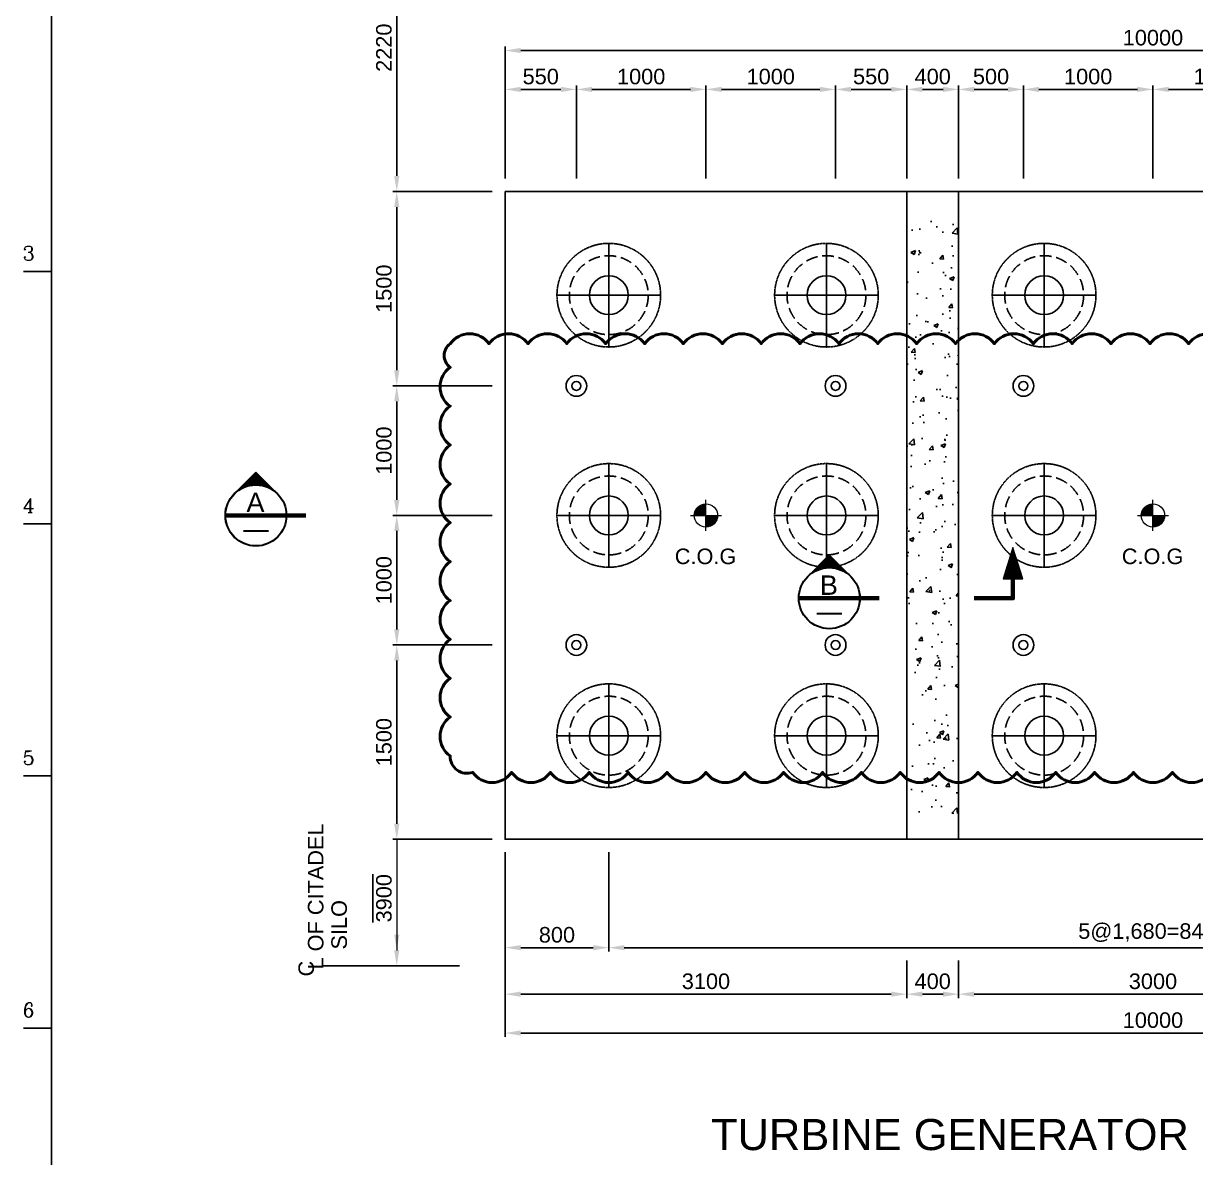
# Model space of a CAD drawing. Header units: millimetres. Extents: x 2448621 to 2484291, y -423869 to -398639.
# Drawn here: x 2449152 to 2458198, y -411846 to -403093 of the extents above; entities that cross this region are included whole.
import ezdxf
from ezdxf.enums import TextEntityAlignment as Align

# ---------------------------------------------------------------- set-up
doc = ezdxf.new("R2010")
doc.units = ezdxf.units.MM
doc.header["$LTSCALE"] = 30
for name, pattern in [('CEN', [62, 60, -1, 0, -1]), ('CENTER', [2, 1.25, -0.25, 0.25, -0.25]), ('HIDDEN', [0.375, 0.25, -0.125]), ('HIDDEN1', [4.25, 3, -1.25])]:
    doc.linetypes.add(name, pattern=pattern)
doc.layers.get('Defpoints').update_dxf_attribs({"color": 140})
for name, color, linetype in [('1', 7, 'Continuous'), ('1CEN', 1, 'CEN'), ('C_BLOCK', 7, 'Continuous'), ('C_CONC', 3, 'Continuous'), ('C_TEXT_01', 2, 'Continuous'), ('CS-RBAR-MINR', 6, 'Continuous'), ('DIM-SCALE', 7, 'Continuous'), ('PILE', 7, 'HIDDEN1'), ('TAN-TIT', 30, 'Continuous'), ('TITLE', 7, 'Continuous')]:
    doc.layers.add(name, color=color, linetype=linetype)
for name, color, linetype, lineweight in [('C_DIM', 7, 'Continuous', 0), ('C_REV', 4, 'Continuous', 50), ('SYM-007', 250, 'Continuous', 9)]:
    doc.layers.add(name, color=color, linetype=linetype, lineweight=lineweight)
doc.styles.add('Arial', font='arial.ttf')
doc.styles.add('COM', font='COMPLEX', dxfattribs={"height": 5})
doc.dimstyles.new('일반도면_0030', dxfattribs={"dimtxt": 120, "dimasz": 120, "dimexe": 30, "dimexo": 100, "dimgap": 37.5, "dimtad": 1, "dimdec": 0, "dimzin": 0, "dimdsep": 46, "dimtxsty": 'Arial', "dimcen": -150, "dimclrd": 7, "dimclre": 7, "dimclrt": 2, "dimadec": 8, "dimazin": 0, "dimtfac": 1, "dimtdec": 0, "dimtix": 1, "dimtmove": 2, "dimatfit": 3, "dimfxl": 1, "dimtolj": 1, "dimtzin": 0, "dimarcsym": 0})

# ---------------------------------------------------------------- blocks, each defined once
blk = doc.blocks.new('BORDER')
at = {"layer": 'TAN-TIT'}
for p, q in [((4977, 164680), (4977, 3520)), ((4977, 125744), (3534, 125744)), ((4977, 112766), (3534, 112766)), ((4977, 99787), (3534, 99787)), ((4977, 86808), (3534, 86808))]:
    blk.add_line(p, q, dxfattribs=at)
at = {"layer": 'TAN-TIT', "style": 'COM'}
for s, p in [('3', (4111, 126321)), ('4', (4111, 113342)), ('5', (4111, 100364)), ('6', (4111, 87385))]:
    blk.add_text(s, height=721, dxfattribs=at).set_placement(p, align=Align.RIGHT)
blk = doc.blocks.new('*D13')
at = {"layer": 'Defpoints', "color": 0}
for p in [(2452869.1, -409690.2), (2455969.1, -410226.6), (2455969.1, -410585.3)]:
    blk.add_point(p, dxfattribs=at)
at = {"layer": 'DIM-SCALE', "color": 7, "lineweight": -2}
for p, q in [((2452869.1, -409790.2), (2452869.1, -410615.3)), ((2455969.1, -410326.6), (2455969.1, -410615.3)), ((2452989.1, -410585.3), (2455849.1, -410585.3))]:
    blk.add_line(p, q, dxfattribs=at)
at = {"layer": 'DIM-SCALE', "color": 7}
for points in [[(2452989.1, -410565.3), (2452989.1, -410605.3), (2452869.1, -410585.3)], [(2455849.1, -410565.3), (2455849.1, -410605.3), (2455969.1, -410585.3)]]:
    blk.add_solid(points, dxfattribs=at)
at = {"layer": 'DIM-SCALE', "color": 2, "insert": (2454419.1, -410486.5), "char_height": 120, "attachment_point": 5, "style": 'Arial'}
blk.add_mtext('\\A1;3100', dxfattribs=at)
blk = doc.blocks.new('*D14')
at = {"layer": 'Defpoints', "color": 0}
for p in [(2455969.1, -410226.6), (2456369.1, -410226.6), (2456369.1, -410585.3)]:
    blk.add_point(p, dxfattribs=at)
at = {"layer": 'DIM-SCALE', "color": 7, "lineweight": -2}
for p, q in [((2455969.1, -410326.6), (2455969.1, -410615.3)), ((2456369.1, -410326.6), (2456369.1, -410615.3)), ((2456089.1, -410585.3), (2456249.1, -410585.3))]:
    blk.add_line(p, q, dxfattribs=at)
at = {"layer": 'DIM-SCALE', "color": 7}
for points in [[(2456089.1, -410565.3), (2456089.1, -410605.3), (2455969.1, -410585.3)], [(2456249.1, -410565.3), (2456249.1, -410605.3), (2456369.1, -410585.3)]]:
    blk.add_solid(points, dxfattribs=at)
at = {"layer": 'DIM-SCALE', "color": 2, "insert": (2456169.1, -410486.5), "char_height": 120, "attachment_point": 5, "style": 'Arial'}
blk.add_mtext('\\A1;400', dxfattribs=at)
blk = doc.blocks.new('*D15')
at = {"layer": 'Defpoints', "color": 0}
for p in [(2456369.1, -410226.6), (2459369.1, -410226.6), (2459369.1, -410585.3)]:
    blk.add_point(p, dxfattribs=at)
at = {"layer": 'DIM-SCALE', "color": 7, "lineweight": -2}
for p, q in [((2456369.1, -410326.6), (2456369.1, -410615.3)), ((2459369.1, -410326.6), (2459369.1, -410615.3)), ((2456489.1, -410585.3), (2459249.1, -410585.3))]:
    blk.add_line(p, q, dxfattribs=at)
at = {"layer": 'DIM-SCALE', "color": 7}
for points in [[(2456489.1, -410565.3), (2456489.1, -410605.3), (2456369.1, -410585.3)], [(2459249.1, -410565.3), (2459249.1, -410605.3), (2459369.1, -410585.3)]]:
    blk.add_solid(points, dxfattribs=at)
at = {"layer": 'DIM-SCALE', "color": 2, "insert": (2457869.1, -410486.5), "char_height": 120, "attachment_point": 5, "style": 'Arial'}
blk.add_mtext('\\A1;3000', dxfattribs=at)
blk = doc.blocks.new('*D18')
at = {"layer": 'Defpoints', "color": 0}
for p in [(2452869.1, -409690.2), (2462869.1, -409690.2), (2462869.1, -410885.3)]:
    blk.add_point(p, dxfattribs=at)
at = {"layer": 'DIM-SCALE', "color": 7, "lineweight": -2}
for p, q in [((2452869.1, -409790.2), (2452869.1, -410915.3)), ((2462869.1, -409790.2), (2462869.1, -410915.3)), ((2452989.1, -410885.3), (2462749.1, -410885.3))]:
    blk.add_line(p, q, dxfattribs=at)
at = {"layer": 'DIM-SCALE', "color": 7}
for points in [[(2452989.1, -410865.3), (2452989.1, -410905.3), (2452869.1, -410885.3)], [(2462749.1, -410865.3), (2462749.1, -410905.3), (2462869.1, -410885.3)]]:
    blk.add_solid(points, dxfattribs=at)
at = {"layer": 'DIM-SCALE', "color": 2, "insert": (2457869.1, -410786.5), "char_height": 120, "attachment_point": 5, "style": 'Arial'}
blk.add_mtext('\\A1;10000', dxfattribs=at)
blk = doc.blocks.new('MS')
at = {"layer": 'C_BLOCK', "color": 1, "linetype": 'Continuous', "lineweight": 13}
for p, q in [((-8.67, 3.56), (-7, 8.89)), ((-8.58, 3.62), (-7, 8.68)), ((-8.5, 3.69), (-7, 8.47)), ((-7, 8.89), (-5.33, 3.56)), ((-7, 8.68), (-5.42, 3.62)), ((-7, 8.47), (-5.5, 3.69)), ((-8.41, 3.75), (-7, 8.26)), ((-8.33, 3.81), (-7, 8.06)), ((-8.24, 3.87), (-7, 7.85)), ((-8.16, 3.94), (-7, 7.64)), ((-8.07, 4), (-7, 7.43)), ((-7.99, 4.06), (-7, 7.22)), ((-7.9, 4.12), (-7, 7.01)), ((-7.82, 4.19), (-7, 6.8)), ((-7.73, 4.25), (-7, 6.59)), ((-7.65, 4.31), (-7, 6.39)), ((-7, 8.26), (-5.59, 3.75)), ((-7, 8.06), (-5.67, 3.81)), ((-7, 7.85), (-5.76, 3.87)), ((-7, 7.64), (-5.84, 3.94)), ((-7, 7.43), (-5.93, 4)), ((-7, 7.22), (-6.01, 4.06)), ((-7, 7.01), (-6.1, 4.12)), ((-7, 6.8), (-6.18, 4.19)), ((-7, 6.59), (-6.27, 4.25)), ((-7, 6.39), (-6.35, 4.31)), ((-6.27, 4.25), (-7.73, 4.25)), ((-6.35, 4.31), (-7.65, 4.31)), ((-7.56, 4.37), (-7, 6.18)), ((-6.44, 4.37), (-7.56, 4.37)), ((-7.48, 4.43), (-7, 5.97)), ((-6.52, 4.43), (-7.48, 4.43)), ((-7.39, 4.5), (-7, 5.76)), ((-6.61, 4.5), (-7.39, 4.5)), ((-7.31, 4.56), (-7, 5.55)), ((-6.69, 4.56), (-7.31, 4.56)), ((-7.22, 4.62), (-7, 5.34)), ((-6.78, 4.62), (-7.22, 4.62)), ((-7.14, 4.68), (-7, 5.13)), ((-6.86, 4.68), (-7.14, 4.68)), ((-7.06, 4.75), (-7, 4.92)), ((-6.94, 4.75), (-7.06, 4.75)), ((-7, 6.18), (-6.44, 4.37)), ((-7, 5.97), (-6.52, 4.43)), ((-7, 5.76), (-6.61, 4.5)), ((-7, 5.55), (-6.69, 4.56)), ((-7, 5.34), (-6.78, 4.62)), ((-7, 5.13), (-6.86, 4.68)), ((-7, 4.92), (-6.94, 4.75)), ((-5.33, 3.56), (-8.67, 3.56)), ((-5.42, 3.62), (-8.58, 3.62)), ((-5.5, 3.69), (-8.5, 3.69)), ((-5.59, 3.75), (-8.41, 3.75)), ((-5.67, 3.81), (-8.33, 3.81)), ((-5.76, 3.87), (-8.24, 3.87)), ((-5.84, 3.94), (-8.16, 3.94)), ((-5.93, 4), (-8.07, 4)), ((-6.01, 4.06), (-7.99, 4.06)), ((-6.1, 4.12), (-7.9, 4.12)), ((-6.18, 4.19), (-7.82, 4.19))]:
    blk.add_line(p, q, dxfattribs=at)
at = {"layer": 'C_BLOCK', "color": 3, "linetype": 'Continuous', "lineweight": 70, "flags": 128}
blk.add_lwpolyline([(-7, 3.5), (-7, 0), (0, 0)], dxfattribs=at)
at = {"layer": 'C_BLOCK', "color": 1, "linetype": 'Continuous', "lineweight": 13}
blk.add_3dface([(-8.75, 3.5), (-7, 9.1), (-5.25, 3.5)], dxfattribs=at)
blk = doc.blocks.new('*D20')
at = {"layer": 'Defpoints', "color": 0}
for p in [(2452869.1, -409390.2), (2453669.1, -409390.2), (2453669.1, -410226.6)]:
    blk.add_point(p, dxfattribs=at)
at = {"layer": 'DIM-SCALE', "color": 7, "lineweight": -2}
for p, q in [((2452869.1, -409490.2), (2452869.1, -410256.6)), ((2453669.1, -409490.2), (2453669.1, -410256.6)), ((2452989.1, -410226.6), (2453549.1, -410226.6))]:
    blk.add_line(p, q, dxfattribs=at)
at = {"layer": 'DIM-SCALE', "color": 7}
for points in [[(2452989.1, -410206.6), (2452989.1, -410246.6), (2452869.1, -410226.6)], [(2453549.1, -410206.6), (2453549.1, -410246.6), (2453669.1, -410226.6)]]:
    blk.add_solid(points, dxfattribs=at)
at = {"layer": 'DIM-SCALE', "color": 2, "insert": (2453269.1, -410127.8), "char_height": 120, "attachment_point": 5, "style": 'Arial'}
blk.add_mtext('\\A1;800', dxfattribs=at)
blk = doc.blocks.new('*D21')
at = {"layer": 'Defpoints', "color": 0}
for p in [(2453669.1, -409390.2), (2462069.1, -409390.2), (2462069.1, -410226.6)]:
    blk.add_point(p, dxfattribs=at)
at = {"layer": 'DIM-SCALE', "color": 7, "lineweight": -2}
for p, q in [((2453669.1, -409490.2), (2453669.1, -410256.6)), ((2462069.1, -409490.2), (2462069.1, -410256.6)), ((2453789.1, -410226.6), (2461949.1, -410226.6))]:
    blk.add_line(p, q, dxfattribs=at)
at = {"layer": 'DIM-SCALE', "color": 7}
for points in [[(2453789.1, -410206.6), (2453789.1, -410246.6), (2453669.1, -410226.6)], [(2461949.1, -410206.6), (2461949.1, -410246.6), (2462069.1, -410226.6)]]:
    blk.add_solid(points, dxfattribs=at)
at = {"layer": 'DIM-SCALE', "color": 2, "insert": (2457869.1, -410110.3), "char_height": 120, "attachment_point": 5, "style": 'Arial'}
blk.add_mtext('\\A1;5@1,680=8400', dxfattribs=at)
blk = doc.blocks.new('ST_609')
at = {"layer": '1CEN', "color": 8}
for p, q in [((2417472.1, -404072.2), (2417472.1, -403263.2)), ((2417876.6, -403667.7), (2417067.6, -403667.7))]:
    blk.add_line(p, q, dxfattribs=at)
at = {"layer": 'PILE', "color": 8}
blk.add_circle((2417472.1, -403667.7), 304.5, dxfattribs=at)
blk = doc.blocks.new('*D23')
at = {"layer": 'Defpoints', "color": 0}
for p in [(2452032.7, -402170.2), (2452869.1, -402170.2), (2452869.1, -404390.2)]:
    blk.add_point(p, dxfattribs=at)
at = {"layer": 'DIM-SCALE', "color": 7, "lineweight": -2}
for p, q in [((2452769.1, -402170.2), (2452002.7, -402170.2)), ((2452032.7, -404270.2), (2452032.7, -402290.2)), ((2452769.1, -404390.2), (2452002.7, -404390.2))]:
    blk.add_line(p, q, dxfattribs=at)
at = {"layer": 'DIM-SCALE', "color": 7}
for points in [[(2452012.7, -402290.2), (2452052.7, -402290.2), (2452032.7, -402170.2)], [(2452012.7, -404270.2), (2452052.7, -404270.2), (2452032.7, -404390.2)]]:
    blk.add_solid(points, dxfattribs=at)
at = {"layer": 'DIM-SCALE', "color": 2, "insert": (2451933.9, -403280.2), "char_height": 120, "attachment_point": 5, "rotation": 90, "style": 'Arial'}
blk.add_mtext('\\A1;2220', dxfattribs=at)
blk = doc.blocks.new('KMYTTYUK')
at = {"layer": 'SYM-007'}
h = blk.add_hatch(color=7, dxfattribs=at)
edge = h.paths.add_edge_path(flags=0)
edge.add_line((0, 0), (-300, 0))
edge.add_arc((0, 0), 300, 90, 180, ccw=False)
edge.add_line((0, 300), (0, 0))
h = blk.add_hatch(color=7, dxfattribs=at)
edge = h.paths.add_edge_path(flags=0)
edge.add_line((0, 0), (300, 0))
edge.add_arc((0, 0), 300, 270, 360, ccw=False)
edge.add_line((0, -300), (0, 0))
at = {"layer": 'SYM-007', "color": 7}
for p, q in [((0, -400), (0, 400)), ((-400, 0), (400, 0))]:
    blk.add_line(p, q, dxfattribs=at)
blk.add_circle((0, 0), 300, dxfattribs=at)
blk = doc.blocks.new('*D43')
at = {"layer": 'Defpoints', "color": 0}
for p in [(2452032.7, -404390.2), (2452869.1, -404390.2), (2452869.1, -405890.2)]:
    blk.add_point(p, dxfattribs=at)
at = {"layer": 'DIM-SCALE', "color": 7, "lineweight": -2}
for p, q in [((2452769.1, -404390.2), (2452002.7, -404390.2)), ((2452032.7, -405770.2), (2452032.7, -404510.2)), ((2452769.1, -405890.2), (2452002.7, -405890.2))]:
    blk.add_line(p, q, dxfattribs=at)
at = {"layer": 'DIM-SCALE', "color": 7}
for points in [[(2452012.7, -404510.2), (2452052.7, -404510.2), (2452032.7, -404390.2)], [(2452012.7, -405770.2), (2452052.7, -405770.2), (2452032.7, -405890.2)]]:
    blk.add_solid(points, dxfattribs=at)
at = {"layer": 'DIM-SCALE', "color": 2, "insert": (2451933.9, -405140.2), "char_height": 120, "attachment_point": 5, "rotation": 90, "style": 'Arial'}
blk.add_mtext('\\A1;1500', dxfattribs=at)
blk = doc.blocks.new('*D44')
at = {"layer": 'Defpoints', "color": 0}
for p in [(2452032.7, -405890.2), (2452869.1, -405890.2), (2452869.1, -406890.2)]:
    blk.add_point(p, dxfattribs=at)
at = {"layer": 'DIM-SCALE', "color": 7, "lineweight": -2}
for p, q in [((2452769.1, -405890.2), (2452002.7, -405890.2)), ((2452032.7, -406770.2), (2452032.7, -406010.2)), ((2452769.1, -406890.2), (2452002.7, -406890.2))]:
    blk.add_line(p, q, dxfattribs=at)
at = {"layer": 'DIM-SCALE', "color": 7}
for points in [[(2452012.7, -406010.2), (2452052.7, -406010.2), (2452032.7, -405890.2)], [(2452012.7, -406770.2), (2452052.7, -406770.2), (2452032.7, -406890.2)]]:
    blk.add_solid(points, dxfattribs=at)
at = {"layer": 'DIM-SCALE', "color": 2, "insert": (2451933.9, -406390.2), "char_height": 120, "attachment_point": 5, "rotation": 90, "style": 'Arial'}
blk.add_mtext('\\A1;1000', dxfattribs=at)
blk = doc.blocks.new('*D45')
at = {"layer": 'Defpoints', "color": 0}
for p in [(2452869.1, -406890.2), (2452032.7, -407890.2), (2452869.1, -407890.2)]:
    blk.add_point(p, dxfattribs=at)
at = {"layer": 'DIM-SCALE', "color": 7, "lineweight": -2}
for p, q in [((2452769.1, -406890.2), (2452002.7, -406890.2)), ((2452032.7, -407010.2), (2452032.7, -407770.2)), ((2452769.1, -407890.2), (2452002.7, -407890.2))]:
    blk.add_line(p, q, dxfattribs=at)
at = {"layer": 'DIM-SCALE', "color": 7}
for points in [[(2452012.7, -407010.2), (2452052.7, -407010.2), (2452032.7, -406890.2)], [(2452012.7, -407770.2), (2452052.7, -407770.2), (2452032.7, -407890.2)]]:
    blk.add_solid(points, dxfattribs=at)
at = {"layer": 'DIM-SCALE', "color": 2, "insert": (2451933.9, -407390.2), "char_height": 120, "attachment_point": 5, "rotation": 90, "style": 'Arial'}
blk.add_mtext('\\A1;1000', dxfattribs=at)
blk = doc.blocks.new('*D46')
at = {"layer": 'Defpoints', "color": 0}
for p in [(2452869.1, -407890.2), (2452032.7, -409390.2), (2452869.1, -409390.2)]:
    blk.add_point(p, dxfattribs=at)
at = {"layer": 'DIM-SCALE', "color": 7, "lineweight": -2}
for p, q in [((2452769.1, -407890.2), (2452002.7, -407890.2)), ((2452032.7, -408010.2), (2452032.7, -409270.2)), ((2452769.1, -409390.2), (2452002.7, -409390.2))]:
    blk.add_line(p, q, dxfattribs=at)
at = {"layer": 'DIM-SCALE', "color": 7}
for points in [[(2452012.7, -408010.2), (2452052.7, -408010.2), (2452032.7, -407890.2)], [(2452012.7, -409270.2), (2452052.7, -409270.2), (2452032.7, -409390.2)]]:
    blk.add_solid(points, dxfattribs=at)
at = {"layer": 'DIM-SCALE', "color": 2, "insert": (2451933.9, -408640.2), "char_height": 120, "attachment_point": 5, "rotation": 90, "style": 'Arial'}
blk.add_mtext('\\A1;1500', dxfattribs=at)
blk = doc.blocks.new('*D47')
at = {"layer": 'Defpoints', "color": 0}
for p in [(2453419.1, -403601.9), (2452869.1, -404390.2), (2453419.1, -404390.2)]:
    blk.add_point(p, dxfattribs=at)
at = {"layer": 'DIM-SCALE', "color": 7, "lineweight": -2}
for p, q in [((2452869.1, -404290.2), (2452869.1, -403571.9)), ((2452989.1, -403601.9), (2453299.1, -403601.9)), ((2453419.1, -404290.2), (2453419.1, -403571.9))]:
    blk.add_line(p, q, dxfattribs=at)
at = {"layer": 'DIM-SCALE', "color": 7}
for points in [[(2452989.1, -403581.9), (2452989.1, -403621.9), (2452869.1, -403601.9)], [(2453299.1, -403581.9), (2453299.1, -403621.9), (2453419.1, -403601.9)]]:
    blk.add_solid(points, dxfattribs=at)
at = {"layer": 'DIM-SCALE', "color": 2, "insert": (2453144.1, -403503.2), "char_height": 120, "attachment_point": 5, "style": 'Arial'}
blk.add_mtext('\\A1;550', dxfattribs=at)
blk = doc.blocks.new('*D48')
at = {"layer": 'Defpoints', "color": 0}
for p in [(2456369.1, -403601.9), (2455969.1, -404390.2), (2456369.1, -404390.2)]:
    blk.add_point(p, dxfattribs=at)
at = {"layer": 'DIM-SCALE', "color": 7, "lineweight": -2}
for p, q in [((2455969.1, -404290.2), (2455969.1, -403571.9)), ((2456089.1, -403601.9), (2456249.1, -403601.9)), ((2456369.1, -404290.2), (2456369.1, -403571.9))]:
    blk.add_line(p, q, dxfattribs=at)
at = {"layer": 'DIM-SCALE', "color": 7}
for points in [[(2456089.1, -403581.9), (2456089.1, -403621.9), (2455969.1, -403601.9)], [(2456249.1, -403581.9), (2456249.1, -403621.9), (2456369.1, -403601.9)]]:
    blk.add_solid(points, dxfattribs=at)
at = {"layer": 'DIM-SCALE', "color": 2, "insert": (2456169.1, -403503.2), "char_height": 120, "attachment_point": 5, "style": 'Arial'}
blk.add_mtext('\\A1;400', dxfattribs=at)
blk = doc.blocks.new('*D50')
at = {"layer": 'Defpoints', "color": 0}
for p in [(2462869.1, -403301.9), (2462869.1, -404090.2), (2452869.1, -404390.2)]:
    blk.add_point(p, dxfattribs=at)
at = {"layer": 'DIM-SCALE', "color": 7, "lineweight": -2}
for p, q in [((2452869.1, -404290.2), (2452869.1, -403271.9)), ((2462869.1, -403990.2), (2462869.1, -403271.9)), ((2452989.1, -403301.9), (2462749.1, -403301.9))]:
    blk.add_line(p, q, dxfattribs=at)
at = {"layer": 'DIM-SCALE', "color": 7}
for points in [[(2452989.1, -403281.9), (2452989.1, -403321.9), (2452869.1, -403301.9)], [(2462749.1, -403281.9), (2462749.1, -403321.9), (2462869.1, -403301.9)]]:
    blk.add_solid(points, dxfattribs=at)
at = {"layer": 'DIM-SCALE', "color": 2, "insert": (2457869.1, -403203.2), "char_height": 120, "attachment_point": 5, "style": 'Arial'}
blk.add_mtext('\\A1;10000', dxfattribs=at)
blk = doc.blocks.new('*D51')
at = {"layer": 'Defpoints', "color": 0}
for p in [(2454419.1, -403601.9), (2453419.1, -404390.2), (2454419.1, -404390.2)]:
    blk.add_point(p, dxfattribs=at)
at = {"layer": 'DIM-SCALE', "color": 7, "lineweight": -2}
for p, q in [((2453419.1, -404290.2), (2453419.1, -403571.9)), ((2453539.1, -403601.9), (2454299.1, -403601.9)), ((2454419.1, -404290.2), (2454419.1, -403571.9))]:
    blk.add_line(p, q, dxfattribs=at)
at = {"layer": 'DIM-SCALE', "color": 7}
for points in [[(2453539.1, -403581.9), (2453539.1, -403621.9), (2453419.1, -403601.9)], [(2454299.1, -403581.9), (2454299.1, -403621.9), (2454419.1, -403601.9)]]:
    blk.add_solid(points, dxfattribs=at)
at = {"layer": 'DIM-SCALE', "color": 2, "insert": (2453919.1, -403503.2), "char_height": 120, "attachment_point": 5, "style": 'Arial'}
blk.add_mtext('\\A1;1000', dxfattribs=at)
blk = doc.blocks.new('*D52')
at = {"layer": 'Defpoints', "color": 0}
for p in [(2454419.1, -403601.9), (2454419.1, -404390.2), (2455419.1, -404390.2)]:
    blk.add_point(p, dxfattribs=at)
at = {"layer": 'DIM-SCALE', "color": 7, "lineweight": -2}
for p, q in [((2454419.1, -404290.2), (2454419.1, -403571.9)), ((2455299.1, -403601.9), (2454539.1, -403601.9)), ((2455419.1, -404290.2), (2455419.1, -403571.9))]:
    blk.add_line(p, q, dxfattribs=at)
at = {"layer": 'DIM-SCALE', "color": 7}
for points in [[(2454539.1, -403581.9), (2454539.1, -403621.9), (2454419.1, -403601.9)], [(2455299.1, -403581.9), (2455299.1, -403621.9), (2455419.1, -403601.9)]]:
    blk.add_solid(points, dxfattribs=at)
at = {"layer": 'DIM-SCALE', "color": 2, "insert": (2454919.1, -403503.2), "char_height": 120, "attachment_point": 5, "style": 'Arial'}
blk.add_mtext('\\A1;1000', dxfattribs=at)
blk = doc.blocks.new('*D53')
at = {"layer": 'Defpoints', "color": 0}
for p in [(2455419.1, -403601.9), (2455419.1, -404390.2), (2455969.1, -404390.2)]:
    blk.add_point(p, dxfattribs=at)
at = {"layer": 'DIM-SCALE', "color": 7, "lineweight": -2}
for p, q in [((2455419.1, -404290.2), (2455419.1, -403571.9)), ((2455849.1, -403601.9), (2455539.1, -403601.9)), ((2455969.1, -404290.2), (2455969.1, -403571.9))]:
    blk.add_line(p, q, dxfattribs=at)
at = {"layer": 'DIM-SCALE', "color": 7}
for points in [[(2455539.1, -403581.9), (2455539.1, -403621.9), (2455419.1, -403601.9)], [(2455849.1, -403581.9), (2455849.1, -403621.9), (2455969.1, -403601.9)]]:
    blk.add_solid(points, dxfattribs=at)
at = {"layer": 'DIM-SCALE', "color": 2, "insert": (2455694.1, -403503.2), "char_height": 120, "attachment_point": 5, "style": 'Arial'}
blk.add_mtext('\\A1;550', dxfattribs=at)
blk = doc.blocks.new('*D54')
at = {"layer": 'Defpoints', "color": 0}
for p in [(2457869.1, -403601.9), (2457869.1, -404390.2), (2458869.1, -404390.2)]:
    blk.add_point(p, dxfattribs=at)
at = {"layer": 'DIM-SCALE', "color": 7, "lineweight": -2}
for p, q in [((2457869.1, -404290.2), (2457869.1, -403571.9)), ((2458749.1, -403601.9), (2457989.1, -403601.9)), ((2458869.1, -404290.2), (2458869.1, -403571.9))]:
    blk.add_line(p, q, dxfattribs=at)
at = {"layer": 'DIM-SCALE', "color": 7}
for points in [[(2457989.1, -403581.9), (2457989.1, -403621.9), (2457869.1, -403601.9)], [(2458749.1, -403581.9), (2458749.1, -403621.9), (2458869.1, -403601.9)]]:
    blk.add_solid(points, dxfattribs=at)
at = {"layer": 'DIM-SCALE', "color": 2, "insert": (2458369.1, -403503.2), "char_height": 120, "attachment_point": 5, "style": 'Arial'}
blk.add_mtext('\\A1;1000', dxfattribs=at)
blk = doc.blocks.new('*D55')
at = {"layer": 'Defpoints', "color": 0}
for p in [(2457869.1, -403601.9), (2456869.1, -404390.2), (2457869.1, -404390.2)]:
    blk.add_point(p, dxfattribs=at)
at = {"layer": 'DIM-SCALE', "color": 7, "lineweight": -2}
for p, q in [((2456869.1, -404290.2), (2456869.1, -403571.9)), ((2456989.1, -403601.9), (2457749.1, -403601.9)), ((2457869.1, -404290.2), (2457869.1, -403571.9))]:
    blk.add_line(p, q, dxfattribs=at)
at = {"layer": 'DIM-SCALE', "color": 7}
for points in [[(2456989.1, -403581.9), (2456989.1, -403621.9), (2456869.1, -403601.9)], [(2457749.1, -403581.9), (2457749.1, -403621.9), (2457869.1, -403601.9)]]:
    blk.add_solid(points, dxfattribs=at)
at = {"layer": 'DIM-SCALE', "color": 2, "insert": (2457369.1, -403503.2), "char_height": 120, "attachment_point": 5, "style": 'Arial'}
blk.add_mtext('\\A1;1000', dxfattribs=at)
blk = doc.blocks.new('*D56')
at = {"layer": 'Defpoints', "color": 0}
for p in [(2456869.1, -403601.9), (2456369.1, -404390.2), (2456869.1, -404390.2)]:
    blk.add_point(p, dxfattribs=at)
at = {"layer": 'DIM-SCALE', "color": 7, "lineweight": -2}
for p, q in [((2456369.1, -404290.2), (2456369.1, -403571.9)), ((2456489.1, -403601.9), (2456749.1, -403601.9)), ((2456869.1, -404290.2), (2456869.1, -403571.9))]:
    blk.add_line(p, q, dxfattribs=at)
at = {"layer": 'DIM-SCALE', "color": 7}
for points in [[(2456489.1, -403581.9), (2456489.1, -403621.9), (2456369.1, -403601.9)], [(2456749.1, -403581.9), (2456749.1, -403621.9), (2456869.1, -403601.9)]]:
    blk.add_solid(points, dxfattribs=at)
at = {"layer": 'DIM-SCALE', "color": 2, "insert": (2456619.1, -403503.2), "char_height": 120, "attachment_point": 5, "style": 'Arial'}
blk.add_mtext('\\A1;500', dxfattribs=at)

msp = doc.modelspace()

# ---------------------------------------------------------------- hatches: boundary and pattern name
at = {"layer": 'CS-RBAR-MINR'}
h = msp.add_hatch(dxfattribs=at)
h.set_pattern_fill('AR-CONC', color=8, scale=50, style=0)
h.set_pattern_definition([(50, (2159390.42, -406322), (358.6301, -31.37607), [37.5, -412.5]), (355, (2159390.4, -406322), (-69.37567, 376.09607), [30, -330]), (100.4514, (2159420.3, -406324.6), (289.2547, 344.71977), [31.8701, -350.57106]), (46.1842, (2159390.4, -406222), (533.6205, -82.7595), [56.25, -618.75]), (96.6356, (2159434.9, -406228.9), (467.33135, 487.0589), [47.8051, -525.8565]), (351.1842, (2159390.4, -406222), (467.331, 487.0593), [45, -495]), (21, (2159440.42, -406247), (298.45353, -201.30945), [37.5, -412.5]), (326, (2159440.4, -406247), (121.65767, 362.575), [30, -330]), (71.4514, (2159465.3, -406263.77), (420.1113, 161.26525), [31.8701, -350.57106]), (37.5, (2159390.42, -406321.99), (6.07993, 166.446927), [0, -326, 0, -335, 0, -331.25]), (7.5, (2159390.42, -406322), (131.53477, 197.20586), [0, -191, 0, -318.5, 0, -126.25]), (327.5, (2159278.92, -406321.99), (266.91122, -11.277436), [0, -125, 0, -390, 0, -517.5]), (317.5, (2159228.92, -406322), (291.59308, 50.0525), [0, -162.5, 0, -259, 0, -367.5])])
h.paths.add_polyline_path([(2456369.1, -404590.2), (2455969.1, -404590.2), (2455969.1, -409190.2), (2456369.1, -409190.2)])

# ---------------------------------------------------------------- linework, layer by layer
at = {"color": 3, "linetype": 'HIDDEN', "ltscale": 0.1}
for centre in [(2453669.1, -405190.2), (2455349.1, -405190.2), (2457029.1, -405190.2), (2453669.1, -406890.2), (2455349.1, -406890.2), (2457029.1, -406890.2), (2453669.1, -408590.2), (2455349.1, -408590.2), (2457029.1, -408590.2)]:
    msp.add_circle(centre, 400, dxfattribs=at)
at = {"color": 3}
for centre in [(2453669.1, -405190.2), (2455349.1, -405190.2), (2457029.1, -405190.2), (2453669.1, -406890.2), (2455349.1, -406890.2), (2457029.1, -406890.2), (2453669.1, -408590.2), (2455349.1, -408590.2), (2457029.1, -408590.2)]:
    msp.add_circle(centre, 150, dxfattribs=at)
at = {"layer": '1CEN', "color": 1, "linetype": 'CENTER', "ltscale": 0.1}
msp.add_line((2451456.5, -410367), (2452517.5, -410367), dxfattribs=at)
at = {"layer": 'C_BLOCK', "color": 1, "linetype": 'Continuous', "lineweight": 0}
for p, q in [((2450945.5, -406556.8), (2450771.2, -406731.5)), ((2450945.9, -406556.8), (2450771.6, -406731.5)), ((2450911.9, -406656.9), (2450878.7, -406623.7)), ((2450912.3, -406656.9), (2450879.1, -406623.7)), ((2450917.5, -406656.2), (2450881.8, -406620.5)), ((2450917.8, -406656.2), (2450882.2, -406620.5)), ((2450923.1, -406655.5), (2450885, -406617.4)), ((2450923.4, -406655.5), (2450885.3, -406617.4)), ((2450928.9, -406655.1), (2450888.1, -406614.3)), ((2450929.2, -406655.1), (2450888.4, -406614.3)), ((2450934.8, -406654.7), (2450891.2, -406611.2)), ((2450935.1, -406654.7), (2450891.6, -406611.2)), ((2450940.8, -406654.5), (2450894.3, -406608)), ((2450941.2, -406654.5), (2450894.7, -406608)), ((2450947, -406654.5), (2450897.5, -406604.9)), ((2450947.4, -406654.5), (2450897.8, -406604.9)), ((2451032.3, -406671), (2450931.8, -406570.5)), ((2451032.7, -406671), (2450932.2, -406570.5)), ((2451070.1, -406690.1), (2450941.2, -406561.2)), ((2451070.5, -406690.1), (2450941.6, -406561.2)), ((2451091.1, -406704.8), (2450944.3, -406558)), ((2451091.5, -406704.8), (2450944.7, -406558)), ((2450945.5, -406556.8), (2451113.8, -406725.1)), ((2450945.9, -406556.8), (2451114.2, -406725.1)), ((2450890.9, -406660.9), (2450866.2, -406636.2)), ((2450891.3, -406660.9), (2450866.6, -406636.2)), ((2450896, -406659.7), (2450869.3, -406633)), ((2450896.4, -406659.7), (2450869.7, -406633)), ((2450901.2, -406658.7), (2450872.5, -406629.9)), ((2450901.6, -406658.7), (2450872.8, -406629.9)), ((2450906.5, -406657.7), (2450875.6, -406626.8)), ((2450906.9, -406657.7), (2450876, -406626.8)), ((2455370.8, -407195.4), (2455196.4, -407370.1)), ((2455371.1, -407195.4), (2455196.8, -407370.1)), ((2455342.7, -407294.7), (2455307.1, -407259.1)), ((2455343, -407294.7), (2455307.4, -407259.1)), ((2455348.3, -407294.1), (2455310.2, -407256)), ((2455348.6, -407294.1), (2455310.5, -407256)), ((2455354.1, -407293.7), (2455313.3, -407252.9)), ((2455354.4, -407293.7), (2455313.7, -407252.9)), ((2455360, -407293.3), (2455316.4, -407249.8)), ((2455360.4, -407293.3), (2455316.8, -407249.8)), ((2455366, -407293.1), (2455319.5, -407246.6)), ((2455366.4, -407293.1), (2455319.9, -407246.6)), ((2455372.3, -407293.1), (2455322.7, -407243.5)), ((2455372.6, -407293.1), (2455323, -407243.5)), ((2455457.6, -407309.6), (2455357.1, -407209.1)), ((2455457.9, -407309.6), (2455357.4, -407209.1)), ((2455495.4, -407328.7), (2455366.4, -407199.8)), ((2455495.7, -407328.7), (2455366.8, -407199.8)), ((2455516.3, -407343.4), (2455369.5, -407196.6)), ((2455516.7, -407343.4), (2455369.9, -407196.6)), ((2455370.8, -407195.4), (2455539.1, -407363.7)), ((2455371.1, -407195.4), (2455539.4, -407363.7)), ((2455316.2, -407299.5), (2455291.4, -407274.8)), ((2455316.5, -407299.5), (2455291.8, -407274.8)), ((2455321.2, -407298.3), (2455294.6, -407271.6)), ((2455321.6, -407298.3), (2455294.9, -407271.6)), ((2455326.4, -407297.3), (2455297.7, -407268.5)), ((2455326.8, -407297.3), (2455298, -407268.5)), ((2455331.7, -407296.3), (2455300.8, -407265.4)), ((2455332.1, -407296.3), (2455301.2, -407265.4)), ((2455337.1, -407295.5), (2455303.9, -407262.2)), ((2455337.5, -407295.5), (2455304.3, -407262.2))]:
    msp.add_line(p, q, dxfattribs=at)
at = {"layer": 'C_BLOCK', "color": 1, "linetype": 'Continuous', "lineweight": 13}
for p, q in [((2450953.4, -406654.6), (2450900.6, -406601.8)), ((2450953.8, -406654.6), (2450900.9, -406601.8)), ((2450960, -406654.9), (2450903.7, -406598.7)), ((2450960.3, -406654.9), (2450904.1, -406598.7)), ((2450966.7, -406655.4), (2450906.8, -406595.6)), ((2450967.1, -406655.4), (2450907.2, -406595.6)), ((2450973.7, -406656.2), (2450910, -406592.4)), ((2450974.1, -406656.2), (2450910.3, -406592.4)), ((2450981, -406657.2), (2450913.1, -406589.3)), ((2450981.3, -406657.2), (2450913.4, -406589.3)), ((2450988.5, -406658.4), (2450916.2, -406586.2)), ((2450988.8, -406658.4), (2450916.6, -406586.2)), ((2450996.3, -406660), (2450919.3, -406583)), ((2450996.6, -406660), (2450919.7, -406583)), ((2451004.5, -406661.9), (2450922.5, -406579.9)), ((2451004.9, -406661.9), (2450922.8, -406579.9)), ((2451013.2, -406664.4), (2450925.6, -406576.8)), ((2451013.5, -406664.4), (2450926, -406576.8)), ((2451022.4, -406667.3), (2450928.7, -406573.7)), ((2451022.7, -406667.3), (2450929.1, -406573.7)), ((2451043.2, -406675.7), (2450935, -406567.4)), ((2451043.6, -406675.7), (2450935.3, -406567.4)), ((2451055.4, -406681.6), (2450938.1, -406564.3)), ((2451055.8, -406681.6), (2450938.4, -406564.3)), ((2450788.4, -406714.6), (2450788.1, -406714.3)), ((2450788.7, -406714.6), (2450788.4, -406714.3)), ((2450791.7, -406711.6), (2450791.2, -406711.2)), ((2450792, -406711.6), (2450791.6, -406711.2)), ((2450795.1, -406708.8), (2450794.3, -406708)), ((2450795.4, -406708.8), (2450794.7, -406708)), ((2450798.5, -406706), (2450797.5, -406704.9)), ((2450798.8, -406706), (2450797.8, -406704.9)), ((2450802, -406703.2), (2450800.6, -406701.8)), ((2450802.4, -406703.2), (2450800.9, -406701.8)), ((2450805.6, -406700.5), (2450803.7, -406698.7)), ((2450805.9, -406700.5), (2450804.1, -406698.7)), ((2450809.2, -406697.9), (2450806.8, -406695.6)), ((2450809.6, -406697.9), (2450807.2, -406695.6)), ((2450812.9, -406695.3), (2450809.9, -406692.4)), ((2450813.2, -406695.3), (2450810.3, -406692.4)), ((2450816.6, -406692.9), (2450813.1, -406689.3)), ((2450817, -406692.9), (2450813.4, -406689.3)), ((2450820.4, -406690.4), (2450816.2, -406686.2)), ((2450820.8, -406690.4), (2450816.6, -406686.2)), ((2450824.3, -406688), (2450819.3, -406683.1)), ((2450824.7, -406688), (2450819.7, -406683.1)), ((2450828.2, -406685.7), (2450822.5, -406679.9)), ((2450828.6, -406685.7), (2450822.8, -406679.9)), ((2450832.3, -406683.5), (2450825.6, -406676.8)), ((2450832.6, -406683.5), (2450826, -406676.8)), ((2450836.3, -406681.3), (2450828.7, -406673.7)), ((2450836.7, -406681.3), (2450829.1, -406673.7)), ((2450840.5, -406679.2), (2450831.8, -406670.5)), ((2450840.9, -406679.2), (2450832.2, -406670.5)), ((2450844.7, -406677.1), (2450835, -406667.4)), ((2450845, -406677.1), (2450835.3, -406667.4)), ((2450849, -406675.2), (2450838.1, -406664.3)), ((2450849.3, -406675.2), (2450838.4, -406664.3)), ((2450853.3, -406673.3), (2450841.2, -406661.2)), ((2450853.7, -406673.3), (2450841.6, -406661.2)), ((2450857.7, -406671.5), (2450844.3, -406658)), ((2450858.1, -406671.5), (2450844.7, -406658)), ((2450862.2, -406669.7), (2450847.5, -406654.9)), ((2450862.6, -406669.7), (2450847.8, -406654.9)), ((2450866.8, -406668), (2450850.6, -406651.8)), ((2450867.2, -406668), (2450850.9, -406651.8)), ((2450871.5, -406666.4), (2450853.7, -406648.7)), ((2450871.8, -406666.4), (2450854.1, -406648.7)), ((2450876.2, -406664.9), (2450856.8, -406645.6)), ((2450876.6, -406664.9), (2450857.2, -406645.6)), ((2450881, -406663.5), (2450859.9, -406642.4)), ((2450881.4, -406663.5), (2450860.3, -406642.4)), ((2450885.9, -406662.1), (2450863.1, -406639.3)), ((2450886.3, -406662.1), (2450863.4, -406639.3)), ((2450778.7, -406723.7), (2450778.7, -406723.7)), ((2450779.1, -406723.7), (2450779.1, -406723.7)), ((2450781.9, -406720.6), (2450781.8, -406720.5)), ((2450782.2, -406720.6), (2450782.2, -406720.5)), ((2450785.1, -406717.5), (2450785, -406717.4)), ((2450785.4, -406717.5), (2450785.3, -406717.4)), ((2455378.6, -407293.2), (2455325.8, -407240.4)), ((2455379, -407293.2), (2455326.2, -407240.4)), ((2455385.2, -407293.5), (2455328.9, -407237.3)), ((2455385.5, -407293.5), (2455329.3, -407237.3)), ((2455391.9, -407294), (2455332, -407234.1)), ((2455392.3, -407294), (2455332.4, -407234.1)), ((2455399, -407294.8), (2455335.2, -407231)), ((2455399.3, -407294.8), (2455335.5, -407231)), ((2455406.2, -407295.7), (2455338.3, -407227.9)), ((2455406.5, -407295.7), (2455338.6, -407227.9)), ((2455413.7, -407297), (2455341.4, -407224.7)), ((2455414, -407297), (2455341.8, -407224.7)), ((2455421.5, -407298.6), (2455344.6, -407221.6)), ((2455421.9, -407298.6), (2455344.9, -407221.6)), ((2455429.7, -407300.5), (2455347.7, -407218.5)), ((2455430.1, -407300.5), (2455348, -407218.5)), ((2455438.4, -407302.9), (2455350.8, -407215.4)), ((2455438.7, -407302.9), (2455351.2, -407215.4)), ((2455447.6, -407305.9), (2455353.9, -407212.2)), ((2455448, -407305.9), (2455354.3, -407212.2)), ((2455468.5, -407314.3), (2455360.2, -407206)), ((2455468.8, -407314.3), (2455360.5, -407206)), ((2455480.7, -407320.2), (2455363.3, -407202.9)), ((2455481, -407320.2), (2455363.7, -407202.9)), ((2455220.3, -407347.4), (2455219.5, -407346.6)), ((2455220.6, -407347.4), (2455219.9, -407346.6)), ((2455223.7, -407344.5), (2455222.7, -407343.5)), ((2455224.1, -407344.5), (2455223, -407343.5)), ((2455227.2, -407341.8), (2455225.8, -407340.4)), ((2455227.6, -407341.8), (2455226.2, -407340.4)), ((2455230.8, -407339.1), (2455228.9, -407337.3)), ((2455231.1, -407339.1), (2455229.3, -407337.3)), ((2455234.4, -407336.5), (2455232, -407334.1)), ((2455234.8, -407336.5), (2455232.4, -407334.1)), ((2455238.1, -407333.9), (2455235.2, -407331)), ((2455238.4, -407333.9), (2455235.5, -407331)), ((2455241.9, -407331.5), (2455238.3, -407327.9)), ((2455242.2, -407331.5), (2455238.6, -407327.9)), ((2455245.7, -407329), (2455241.4, -407324.8)), ((2455246, -407329), (2455241.8, -407324.8)), ((2455249.5, -407326.6), (2455244.5, -407321.6)), ((2455249.9, -407326.6), (2455244.9, -407321.6)), ((2455253.5, -407324.3), (2455247.7, -407318.5)), ((2455253.8, -407324.3), (2455248, -407318.5)), ((2455257.5, -407322.1), (2455250.8, -407315.4)), ((2455257.9, -407322.1), (2455251.2, -407315.4)), ((2455261.5, -407319.9), (2455253.9, -407312.2)), ((2455261.9, -407319.9), (2455254.3, -407312.2)), ((2455265.7, -407317.8), (2455257.1, -407309.1)), ((2455266.1, -407317.8), (2455257.4, -407309.1)), ((2455269.9, -407315.7), (2455260.2, -407306)), ((2455270.3, -407315.7), (2455260.5, -407306)), ((2455274.2, -407313.8), (2455263.3, -407302.9)), ((2455274.5, -407313.8), (2455263.7, -407302.9)), ((2455278.5, -407311.9), (2455266.4, -407299.8)), ((2455278.9, -407311.9), (2455266.8, -407299.8)), ((2455283, -407310), (2455269.5, -407296.6)), ((2455283.3, -407310), (2455269.9, -407296.6)), ((2455287.4, -407308.3), (2455272.7, -407293.5)), ((2455287.8, -407308.3), (2455273, -407293.5)), ((2455292, -407306.6), (2455275.8, -407290.4)), ((2455292.4, -407306.6), (2455276.2, -407290.4)), ((2455296.7, -407305), (2455278.9, -407287.3)), ((2455297, -407305), (2455279.3, -407287.3)), ((2455301.4, -407303.5), (2455282, -407284.1)), ((2455301.8, -407303.5), (2455282.4, -407284.1)), ((2455306.2, -407302.1), (2455285.2, -407281)), ((2455306.6, -407302.1), (2455285.5, -407281)), ((2455311.2, -407300.7), (2455288.3, -407277.9)), ((2455311.5, -407300.7), (2455288.6, -407277.9)), ((2455203.9, -407362.3), (2455203.9, -407362.2)), ((2455204.3, -407362.3), (2455204.3, -407362.2)), ((2455207.1, -407359.2), (2455207.1, -407359.1)), ((2455207.4, -407359.2), (2455207.4, -407359.1)), ((2455210.3, -407356.1), (2455210.2, -407356)), ((2455210.7, -407356.1), (2455210.5, -407356)), ((2455213.6, -407353.1), (2455213.3, -407352.9)), ((2455213.9, -407353.1), (2455213.7, -407352.9)), ((2455216.9, -407350.2), (2455216.4, -407349.8)), ((2455217.2, -407350.2), (2455216.8, -407349.8))]:
    msp.add_line(p, q, dxfattribs=at)
at = {"layer": 'C_BLOCK', "color": 3, "linetype": 'Continuous', "lineweight": 53}
for p, q in [((2451181.3, -406890.2), (2450709.8, -406890.2)), ((2451181.6, -406890.2), (2450710.2, -406890.2)), ((2455606.5, -407528.8), (2455135, -407528.8)), ((2455606.8, -407528.8), (2455135.4, -407528.8))]:
    msp.add_line(p, q, dxfattribs=at)
at = {"layer": 'C_BLOCK', "color": 1, "linetype": 'Continuous', "lineweight": 70}
for p, q in [((2450709.8, -406890.2), (2451181.3, -406890.2)), ((2450710.2, -406890.2), (2451181.6, -406890.2)), ((2455135, -407528.8), (2455606.5, -407528.8)), ((2455135.4, -407528.8), (2455606.8, -407528.8))]:
    msp.add_line(p, q, dxfattribs=at)
at = {"layer": 'C_BLOCK', "color": 3, "linetype": 'Continuous', "lineweight": 70}
for p, q in [((2451331, -406890.2), (2451181.3, -406890.2)), ((2451331.4, -406890.2), (2451181.6, -406890.2)), ((2455756.2, -407528.8), (2455606.5, -407528.8)), ((2455756.6, -407528.8), (2455606.8, -407528.8))]:
    msp.add_line(p, q, dxfattribs=at)
at = {"layer": 'C_BLOCK', "color": 2, "linetype": 'Continuous', "lineweight": 30}
for p, q in [((2450849.1, -407008), (2451042, -407008)), ((2450849.5, -407008), (2451042.3, -407008)), ((2455274.3, -407646.6), (2455467.2, -407646.6)), ((2455274.7, -407646.6), (2455467.5, -407646.6))]:
    msp.add_line(p, q, dxfattribs=at)
for centre in [(2450945.5, -406890.2), (2450945.9, -406890.2), (2455370.8, -407528.8), (2455371.1, -407528.8)]:
    msp.add_circle(centre, 235.7, dxfattribs=at)
at = {"layer": 'C_CONC'}
for centre, radius in [((2453419.1, -405890.2), 80), ((2455419.1, -405890.2), 80), ((2456869.1, -405890.2), 80), ((2453419.1, -405890.2), 34.5), ((2455419.1, -405890.2), 34.5), ((2456869.1, -405890.2), 34.5), ((2453419.1, -407890.2), 80), ((2453419.1, -407890.2), 34.5), ((2455419.1, -407890.2), 80), ((2455419.1, -407890.2), 34.5), ((2456869.1, -407890.2), 80), ((2456869.1, -407890.2), 34.5)]:
    msp.add_circle(centre, radius, dxfattribs=at)
at = {"layer": 'C_DIM', "color": 7}
msp.add_line((2452032.7, -409390.2), (2452032.7, -410247), dxfattribs=at)
for points in [[(2452012.7, -410127), (2452052.7, -410127), (2452032.7, -410247)], [(2452012.7, -410247), (2452052.7, -410247), (2452032.7, -410367)]]:
    msp.add_solid(points, dxfattribs=at)
at = {"layer": 'C_REV'}
for points in [[(2452445.3, -405565.5, -0.520567), (2452745.3, -405565.5, -0.520567), (2453045.3, -405565.5, -0.520567), (2453345.3, -405565.5, -0.520567), (2453645.3, -405565.5, -0.520567), (2453945.3, -405565.5, -0.520567), (2454245.3, -405565.5, -0.520567), (2454545.3, -405565.5, -0.520567), (2454845.3, -405565.5, -0.520567), (2455145.3, -405565.5, -0.520567), (2455445.3, -405565.5, -0.520567), (2455745.3, -405565.5, -0.520567), (2456045.3, -405565.5, -0.520567), (2456345.3, -405565.5, -0.520567), (2456645.3, -405565.5, -0.520567), (2456945.3, -405565.5, -0.520567), (2457245.3, -405565.5, -0.520567), (2457545.3, -405565.5, -0.520567), (2457845.3, -405565.5, -0.520567), (2458145.3, -405565.5, -0.520567), (2458445.3, -405565.5, -0.520567)], [(2458318.6, -408873.6, -0.520567), (2458018.6, -408873.6, -0.520567), (2457718.6, -408873.6, -0.520567), (2457418.6, -408873.6, -0.520567), (2457118.6, -408873.6, -0.520567), (2456818.6, -408873.6, -0.520567), (2456518.6, -408873.6, -0.520567), (2456218.6, -408873.6, -0.520567), (2455918.6, -408873.6, -0.520567), (2455618.6, -408873.6, -0.520567), (2455318.6, -408873.6, -0.520567), (2455018.6, -408873.6, -0.520567), (2454718.6, -408873.6, -0.520567), (2454418.6, -408873.6, -0.520567), (2454118.6, -408873.6, -0.520567), (2453818.6, -408873.6, -0.520567), (2453518.6, -408873.6, -0.520567), (2453218.6, -408873.6, -0.520567), (2452918.6, -408873.6, -0.520567), (2452618.6, -408873.6, -0.520567), (2452445.3, -408746.8, -0.520567), (2452445.3, -408446.8, -0.520567), (2452445.3, -408146.8, -0.520567), (2452445.3, -407846.8, -0.520567), (2452445.3, -407546.8, -0.520567), (2452445.3, -407246.8, -0.520567), (2452445.3, -406946.8, -0.520567), (2452445.3, -406646.8, -0.520567), (2452445.3, -406346.8, -0.520567), (2452445.3, -406046.8, -0.520567), (2452445.3, -405746.8, -0.520567), (2452445.3, -405565.5, -0.520567)]]:
    msp.add_lwpolyline(points, format="xyb", dxfattribs=at)
at = {"layer": 'CS-RBAR-MINR', "color": 4}
for p, q in [((2455969.1, -409390.2), (2455969.1, -404390.2)), ((2456369.1, -409390.2), (2456369.1, -404390.2))]:
    msp.add_line(p, q, dxfattribs=at)
msp.add_lwpolyline([(2452869.1, -404390.2), (2462869.1, -404390.2), (2462869.1, -409390.2), (2452869.1, -409390.2)], close=True, dxfattribs=at)

# ---------------------------------------------------------------- block references
at = {"layer": '1', "xscale": 0.15, "yscale": 0.15, "zscale": 0.15}
msp.add_blockref('BORDER', (2448621.4, -423869.4), dxfattribs=at)
at = {"layer": 'C_BLOCK', "color": 7, "linetype": 'Continuous', "lineweight": 0, "xscale": -42.85714285714285, "yscale": 42.85714285714285, "zscale": 42.85714285714285}
msp.add_blockref('MS', (2456488.7, -407528.8), dxfattribs=at)
at = {"layer": 'C_TEXT_01'}
for p in [(36197, -1522.5), (37877, -1522.5), (39557, -1522.5), (36197, -3222.5), (37877, -3222.5), (39557, -3222.5), (36197, -4922.5), (37877, -4922.5), (39557, -4922.5)]:
    msp.add_blockref('ST_609', p, dxfattribs=at)
at = {"layer": 'SYM-007', "color": 7, "xscale": 0.3, "yscale": 0.3, "zscale": 0.3}
for p in [(2454419.1, -406890.2), (2457869.1, -406890.2)]:
    msp.add_blockref('KMYTTYUK', p, dxfattribs=at)

# ---------------------------------------------------------------- texts
at = {"layer": 'C_BLOCK', "color": 2, "linetype": 'Continuous', "lineweight": 30, "style": 'Arial'}
for s, p in [('A', (2450942.3, -406789.6)), ('B', (2455367.5, -407428.2))]:
    msp.add_text(s, height=150, dxfattribs=at).set_placement(p, align=Align.MIDDLE_CENTER)
at = {"layer": 'C_TEXT_01', "style": 'Arial'}
for p in [(2454178.4, -407206), (2457628.4, -407206)]:
    msp.add_text('C.O.G', height=120, dxfattribs=at).set_placement(p, align=Align.MIDDLE_LEFT)
for s, p in [('L OF CITADEL', (2451406.9, -410394.7)), ('SILO', (2451587.8, -410240.9)), ('C', (2451333.7, -410448.7))]:
    msp.add_text(s, height=120, rotation=90, dxfattribs=at).set_placement(p, align=Align.MIDDLE_LEFT)
at = {"layer": 'C_TEXT_01', "color": 2, "insert": (2451933.9, -409844.9), "char_height": 120, "attachment_point": 5, "rotation": 90, "style": 'Arial'}
msp.add_mtext('\\A1;{\\O3900}', dxfattribs=at)
at = {"layer": 'TITLE', "color": 3, "ltscale": 10, "style": 'Arial'}
msp.add_text('TURBINE GENERATOR FONDATION PLAN', height=240, dxfattribs=at).set_placement((2457820.2, -411788.8), align=Align.CENTER)

# ---------------------------------------------------------------- dimensions: what is measured, and where the dimension line sits
at = {"layer": 'DIM-SCALE'}
for base, p1, p2, angle, picture, middle in [((2452032.7, -402170.2), (2452869.1, -404390.2), (2452869.1, -402170.2), 90, '*D23', (2451933.9, -403280.2)), ((2454419.1, -403601.9), (2455419.1, -404390.2), (2454419.1, -404390.2), 180, '*D52', (2454919.1, -403503.2)), ((2455419.1, -403601.9), (2455969.1, -404390.2), (2455419.1, -404390.2), 180, '*D53', (2455694.1, -403503.2)), ((2456869.1, -403601.9), (2456369.1, -404390.2), (2456869.1, -404390.2), 0, '*D56', (2456619.1, -403503.2)), ((2457869.1, -403601.9), (2456869.1, -404390.2), (2457869.1, -404390.2), 0, '*D55', (2457369.1, -403503.2)), ((2457869.1, -403601.9), (2458869.1, -404390.2), (2457869.1, -404390.2), 180, '*D54', (2458369.1, -403503.2)), ((2452032.7, -404390.2), (2452869.1, -405890.2), (2452869.1, -404390.2), 90, '*D43', (2451933.9, -405140.2)), ((2452032.7, -405890.2), (2452869.1, -406890.2), (2452869.1, -405890.2), 90, '*D44', (2451933.9, -406390.2)), ((2452032.7, -407890.2), (2452869.1, -406890.2), (2452869.1, -407890.2), 270, '*D45', (2451933.9, -407390.2)), ((2452032.7, -409390.2), (2452869.1, -407890.2), (2452869.1, -409390.2), 270, '*D46', (2451933.9, -408640.2))]:
    dim = msp.add_linear_dim(base=base, p1=p1, p2=p2, angle=angle, dimstyle='일반도면_0030', dxfattribs=at)
    dim.commit()
    dim.dimension.update_dxf_attribs({"geometry": picture, "text_midpoint": middle})
for base, p1, p2, picture, middle in [((2462869.1, -403301.9), (2452869.1, -404390.2), (2462869.1, -404090.2), '*D50', (2457869.1, -403203.2)), ((2453419.1, -403601.9), (2452869.1, -404390.2), (2453419.1, -404390.2), '*D47', (2453144.1, -403503.2)), ((2454419.1, -403601.9), (2453419.1, -404390.2), (2454419.1, -404390.2), '*D51', (2453919.1, -403503.2)), ((2456369.1, -403601.9), (2455969.1, -404390.2), (2456369.1, -404390.2), '*D48', (2456169.1, -403503.2)), ((2453669.1, -410226.6), (2452869.1, -409390.2), (2453669.1, -409390.2), '*D20', (2453269.1, -410127.8)), ((2455969.1, -410585.3), (2452869.1, -409690.2), (2455969.1, -410226.6), '*D13', (2454419.1, -410486.5)), ((2462869.1, -410885.3), (2452869.1, -409690.2), (2462869.1, -409690.2), '*D18', (2457869.1, -410786.5)), ((2456369.1, -410585.3), (2455969.1, -410226.6), (2456369.1, -410226.6), '*D14', (2456169.1, -410486.5)), ((2459369.1, -410585.3), (2456369.1, -410226.6), (2459369.1, -410226.6), '*D15', (2457869.1, -410486.5))]:
    dim = msp.add_linear_dim(base=base, p1=p1, p2=p2, dimstyle='일반도면_0030', dxfattribs=at)
    dim.commit()
    dim.dimension.update_dxf_attribs({"geometry": picture, "text_midpoint": middle})
dim = msp.add_linear_dim(base=(2462069.1, -410226.6), p1=(2453669.1, -409390.2), p2=(2462069.1, -409390.2), text='5@1,680=<>', dimstyle='일반도면_0030', dxfattribs=at)
dim.commit()
dim.dimension.update_dxf_attribs({"geometry": '*D21', "text_midpoint": (2457869.1, -410110.3)})

doc.saveas('drawing.dxf')
